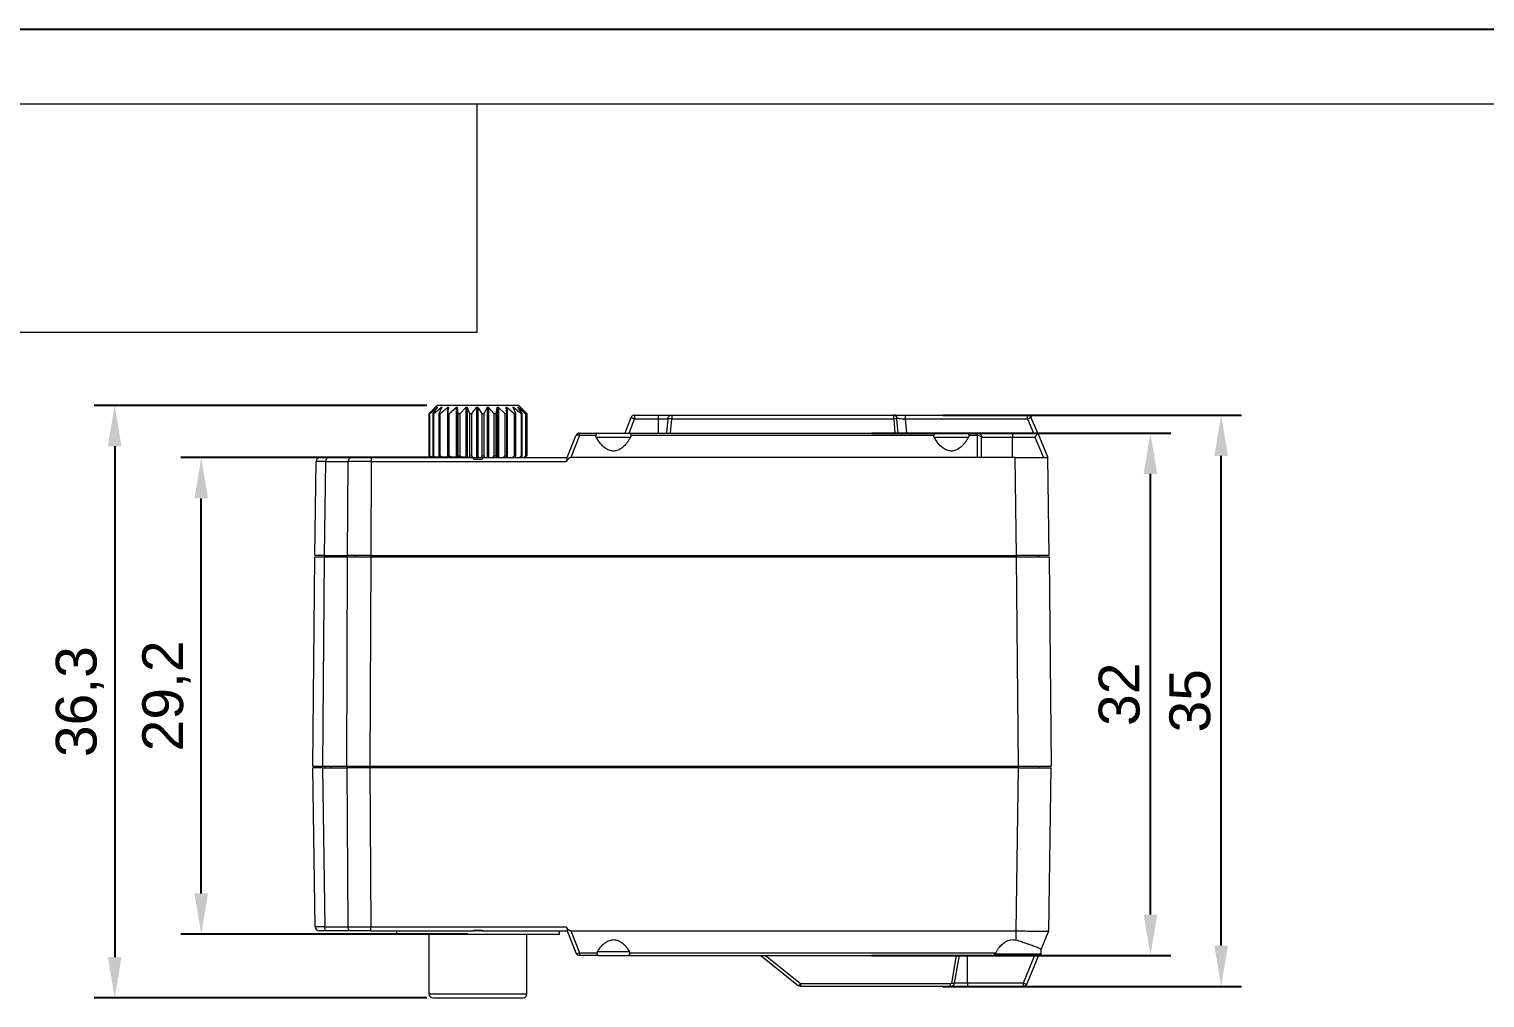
# Model space of a CAD drawing. Header units: millimetres. Extents: x 0 to 297, y 0 to 210.
# Drawn here: x 58.3 to 147.5, y 150.6 to 210 of the extents above; entities that cross this region are included whole.
import ezdxf

# ---------------------------------------------------------------- set-up
doc = ezdxf.new("R2010")
doc.units = ezdxf.units.MM
doc.layers.add('图框', color=7, linetype='Continuous')
doc.layers.add('标注层', color=90, linetype='Continuous')
doc.layers.add('粗实线层', color=7, linetype='Continuous', lineweight=15)
doc.styles.get("Standard").update_dxf_attribs({"font": 'arial.ttf'})
doc.dimstyles.new('ISO-25', dxfattribs={"dimtxt": 2.5, "dimasz": 2.5, "dimexe": 1.25, "dimexo": 0.625, "dimtad": 1, "dimtxsty": 'Standard', "dimcen": 2.5, "dimadec": 0, "dimazin": 0, "dimtfac": 1, "dimtmove": 0, "dimatfit": 3, "dimfxl": 0, "dimarcsym": 0})

# ---------------------------------------------------------------- blocks, each defined once
blk = doc.blocks.new('*D3')
at = {"layer": 'Defpoints', "color": 0, "transparency": 16777216}
for p in [(83.273, 186.948), (63.516, 150.648), (83.273, 150.648)]:
    blk.add_point(p, dxfattribs=at)
at = {"layer": '标注层', "color": 0, "lineweight": -2, "transparency": 16777216}
for p, q in [((82.648, 186.948), (62.266, 186.948)), ((63.516, 184.448), (63.516, 153.148)), ((82.648, 150.648), (62.266, 150.648))]:
    blk.add_line(p, q, dxfattribs=at)
at = {"layer": '标注层', "color": 0, "transparency": 16777216}
for points in [[(63.099, 184.448), (63.933, 184.448), (63.516, 186.948)], [(63.099, 153.148), (63.933, 153.148), (63.516, 150.648)]]:
    blk.add_solid(points, dxfattribs=at)
at = {"layer": '标注层', "color": 0, "transparency": 16777216, "insert": (61.389, 168.798), "char_height": 2.5, "attachment_point": 5, "rotation": 90}
blk.add_mtext('36,3', dxfattribs=at)
blk = doc.blocks.new('*D4')
at = {"layer": 'Defpoints', "color": 0, "transparency": 16777216}
for p in [(113.625, 186.348), (131.306, 186.348), (113.625, 151.348)]:
    blk.add_point(p, dxfattribs=at)
at = {"layer": '标注层', "color": 0, "lineweight": -2, "transparency": 16777216}
for p, q in [((114.25, 186.348), (132.556, 186.348)), ((131.306, 153.848), (131.306, 183.848)), ((114.25, 151.348), (132.556, 151.348))]:
    blk.add_line(p, q, dxfattribs=at)
at = {"layer": '标注层', "color": 0, "transparency": 16777216}
for points in [[(130.889, 183.848), (131.722, 183.848), (131.306, 186.348)], [(130.889, 153.848), (131.722, 153.848), (131.306, 151.348)]]:
    blk.add_solid(points, dxfattribs=at)
at = {"layer": '标注层', "color": 0, "transparency": 16777216, "insert": (129.403, 168.848), "char_height": 2.5, "attachment_point": 5, "rotation": 90}
blk.add_mtext('35', dxfattribs=at)
blk = doc.blocks.new('*D12')
at = {"layer": 'Defpoints', "color": 0, "transparency": 16777216}
for p in [(109.267, 185.248), (126.975, 185.248), (109.267, 153.248)]:
    blk.add_point(p, dxfattribs=at)
at = {"layer": '标注层', "color": 0, "lineweight": -2, "transparency": 16777216}
for p, q in [((109.892, 185.248), (128.225, 185.248)), ((126.975, 155.748), (126.975, 182.748)), ((109.892, 153.248), (128.225, 153.248))]:
    blk.add_line(p, q, dxfattribs=at)
at = {"layer": '标注层', "color": 0, "transparency": 16777216}
for points in [[(126.558, 182.748), (127.391, 182.748), (126.975, 185.248)], [(126.558, 155.748), (127.391, 155.748), (126.975, 153.248)]]:
    blk.add_solid(points, dxfattribs=at)
at = {"layer": '标注层', "color": 0, "transparency": 16777216, "insert": (125.072, 169.248), "char_height": 2.5, "attachment_point": 5, "rotation": 90}
blk.add_mtext('32', dxfattribs=at)
blk = doc.blocks.new('*D18')
at = {"layer": 'Defpoints', "color": 0, "transparency": 16777216}
for p in [(68.818, 183.748), (85.773, 183.748), (85.773, 154.548)]:
    blk.add_point(p, dxfattribs=at)
at = {"layer": '标注层', "color": 0, "lineweight": -2, "transparency": 16777216}
for p, q in [((85.148, 183.748), (67.568, 183.748)), ((68.818, 157.048), (68.818, 181.248)), ((85.148, 154.548), (67.568, 154.548))]:
    blk.add_line(p, q, dxfattribs=at)
at = {"layer": '标注层', "color": 0, "transparency": 16777216}
for points in [[(68.401, 181.248), (69.234, 181.248), (68.818, 183.748)], [(68.401, 157.048), (69.234, 157.048), (68.818, 154.548)]]:
    blk.add_solid(points, dxfattribs=at)
at = {"layer": '标注层', "color": 0, "transparency": 16777216, "insert": (66.69, 169.148), "char_height": 2.5, "attachment_point": 5, "rotation": 90}
blk.add_mtext('29,2', dxfattribs=at)

msp = doc.modelspace()

# ---------------------------------------------------------------- linework, layer by layer
at = {"color": 7, "linetype": 'Continuous', "lineweight": 15}
for p, q in [((82.779, 186.448), (83.049, 186.724)), ((82.779, 183.848), (82.779, 186.448)), ((83.157, 186.827), (82.804, 186.448)), ((82.804, 186.448), (82.828, 186.448)), ((82.804, 186.448), (82.804, 183.848)), ((82.828, 186.448), (83.253, 186.827)), ((82.828, 183.848), (82.828, 186.448)), ((83.276, 186.827), (83.004, 186.448)), ((83.004, 186.448), (83.062, 186.448)), ((83.004, 186.448), (83.004, 183.848)), ((83.273, 186.948), (83.049, 186.724)), ((83.049, 186.724), (83.153, 186.827)), ((83.062, 186.448), (83.511, 186.827)), ((83.062, 183.848), (83.062, 186.448)), ((83.253, 186.827), (83.253, 186.795)), ((88.273, 186.948), (83.273, 186.948)), ((83.553, 186.827), (83.378, 186.448)), ((83.378, 186.448), (83.467, 186.448)), ((83.378, 186.448), (83.378, 183.848)), ((83.467, 186.448), (83.911, 186.827)), ((83.467, 183.848), (83.467, 186.448)), ((83.511, 186.827), (83.511, 186.736)), ((83.969, 186.827), (83.903, 186.448)), ((83.903, 186.448), (84.017, 186.448)), ((83.903, 186.448), (83.903, 183.848)), ((83.911, 186.827), (83.911, 186.494)), ((84.017, 186.448), (84.428, 186.827)), ((84.017, 183.848), (84.017, 186.448)), ((84.428, 186.827), (84.428, 183.748)), ((84.498, 186.827), (84.545, 186.448)), ((84.498, 186.827), (84.498, 183.748)), ((84.545, 186.448), (84.677, 186.448)), ((84.545, 186.448), (84.545, 183.848)), ((84.677, 186.448), (85.029, 186.827)), ((84.677, 183.848), (84.677, 186.448)), ((85.029, 186.827), (85.029, 183.748)), ((85.107, 186.827), (85.264, 186.448)), ((85.107, 186.827), (85.107, 183.748)), ((85.264, 186.448), (85.406, 186.448)), ((85.264, 186.448), (85.264, 183.848)), ((85.406, 186.448), (85.678, 186.827)), ((85.406, 183.848), (85.406, 186.448)), ((85.678, 186.827), (85.678, 183.748)), ((85.759, 186.827), (86.015, 186.448)), ((85.759, 186.827), (85.759, 183.748)), ((86.015, 186.448), (86.015, 183.848)), ((86.015, 186.448), (86.158, 186.448)), ((86.158, 186.448), (86.332, 186.827)), ((86.158, 183.848), (86.158, 186.448)), ((86.332, 186.827), (86.332, 183.748)), ((86.411, 186.827), (86.751, 186.448)), ((86.411, 186.827), (86.411, 183.748)), ((86.751, 186.448), (86.886, 186.448)), ((86.751, 186.448), (86.751, 183.848)), ((86.886, 186.448), (86.951, 186.827)), ((86.886, 183.848), (86.886, 186.448)), ((86.951, 186.827), (86.951, 183.748)), ((87.023, 186.827), (87.426, 186.448)), ((87.023, 186.827), (87.023, 183.748)), ((87.426, 186.448), (87.544, 186.448)), ((87.426, 186.448), (87.426, 183.848)), ((87.544, 186.448), (87.497, 186.827)), ((87.544, 183.848), (87.544, 186.448)), ((87.557, 186.827), (87.997, 186.448)), ((87.557, 186.827), (87.557, 183.748)), ((88.09, 186.448), (87.934, 186.827)), ((87.978, 186.827), (88.428, 186.448)), ((87.978, 186.719), (87.978, 186.827)), ((87.997, 186.448), (88.09, 186.448)), ((87.997, 186.448), (87.997, 183.848)), ((88.09, 183.848), (88.09, 186.448)), ((88.491, 186.448), (88.235, 186.827)), ((88.261, 186.827), (88.692, 186.448)), ((88.261, 186.788), (88.261, 186.827)), ((88.683, 186.538), (88.273, 186.948)), ((88.722, 186.448), (88.381, 186.827)), ((88.388, 186.827), (88.683, 186.538)), ((88.428, 186.448), (88.491, 186.448)), ((88.428, 186.448), (88.428, 183.848)), ((88.491, 183.848), (88.491, 186.448)), ((88.683, 186.538), (88.773, 186.448)), ((88.692, 186.448), (88.722, 186.448)), ((88.692, 186.448), (88.692, 183.848)), ((88.722, 183.848), (88.722, 186.448)), ((88.773, 186.448), (88.773, 183.848)), ((95.139, 186.188), (94.77, 185.248)), ((95.373, 186.348), (95.373, 186.283)), ((95.373, 186.348), (96.823, 186.348)), ((95.373, 186.12), (96.823, 186.12)), ((96.823, 186.348), (96.823, 186.12)), ((96.823, 186.12), (96.823, 185.248)), ((96.823, 186.12), (97.399, 186.12)), ((97.399, 186.12), (97.323, 185.248)), ((97.572, 185.248), (97.648, 186.12)), ((97.648, 186.348), (111.242, 186.348)), ((97.648, 186.12), (111.246, 186.12)), ((111.242, 186.348), (111.278, 186.345)), ((111.246, 186.12), (111.322, 185.248)), ((111.276, 186.347), (111.248, 186.348)), ((111.521, 185.248), (111.445, 186.12)), ((111.943, 186.348), (111.943, 186.12)), ((111.943, 186.348), (119.446, 186.348)), ((111.943, 186.12), (112.019, 185.248)), ((111.943, 186.12), (119.446, 186.12)), ((119.446, 186.12), (119.446, 186.283)), ((119.446, 186.12), (119.807, 185.248)), ((120.068, 185.248), (119.677, 186.194)), ((91.234, 183.748), (91.772, 185.091)), ((92.004, 185.094), (91.465, 183.748)), ((92.004, 185.248), (93.085, 185.248)), ((93.001, 185.094), (92.004, 185.094)), ((93.022, 184.998), (95.125, 184.998)), ((95.062, 185.248), (113.785, 185.248)), ((113.701, 185.094), (95.145, 185.094)), ((113.722, 184.998), (115.825, 184.998)), ((115.762, 185.248), (116.373, 185.248)), ((116.373, 185.094), (115.845, 185.094)), ((116.373, 185.094), (116.373, 185.206)), ((116.375, 183.748), (116.373, 185.094)), ((116.623, 183.748), (116.623, 184.998)), ((116.623, 184.998), (118.523, 184.998)), ((118.523, 185.248), (118.523, 184.998)), ((118.523, 185.248), (120.068, 185.248)), ((118.523, 183.748), (118.523, 184.998)), ((118.523, 184.998), (119.901, 184.998)), ((119.901, 184.998), (120.419, 183.748)), ((120.068, 185.248), (120.689, 183.748)), ((76.616, 183.748), (77.997, 183.748)), ((79.235, 183.748), (79.235, 183.502)), ((79.235, 183.748), (85.523, 183.748)), ((82.877, 183.748), (82.779, 183.848)), ((82.804, 183.848), (82.828, 183.848)), ((82.804, 183.848), (82.896, 183.748)), ((82.939, 183.748), (82.828, 183.848)), ((83.004, 183.848), (83.062, 183.848)), ((83.004, 183.848), (83.075, 183.748)), ((83.18, 183.748), (83.062, 183.848)), ((83.378, 183.848), (83.467, 183.848)), ((83.378, 183.848), (83.424, 183.748)), ((83.584, 183.748), (83.467, 183.848)), ((83.903, 183.848), (84.017, 183.848)), ((83.903, 183.848), (83.92, 183.748)), ((83.911, 183.802), (83.911, 183.748)), ((84.125, 183.748), (84.017, 183.848)), ((84.545, 183.848), (84.533, 183.748)), ((84.545, 183.848), (84.677, 183.848)), ((84.769, 183.748), (84.677, 183.848)), ((85.264, 183.848), (85.223, 183.748)), ((85.264, 183.848), (85.406, 183.848)), ((85.477, 183.748), (85.406, 183.848)), ((85.523, 183.648), (85.523, 183.748)), ((85.523, 183.748), (86.023, 183.748)), ((86.015, 183.848), (85.948, 183.748)), ((86.023, 183.748), (91.235, 183.748)), ((86.023, 183.748), (86.023, 183.648)), ((86.204, 183.748), (86.158, 183.848)), ((86.751, 183.848), (86.662, 183.748)), ((86.751, 183.848), (86.886, 183.848)), ((86.903, 183.748), (86.886, 183.848)), ((87.426, 183.848), (87.32, 183.748)), ((87.426, 183.848), (87.544, 183.848)), ((87.531, 183.748), (87.544, 183.848)), ((87.997, 183.848), (87.881, 183.748)), ((87.997, 183.848), (88.09, 183.848)), ((88.049, 183.748), (88.09, 183.848)), ((88.428, 183.848), (88.31, 183.748)), ((88.424, 183.748), (88.491, 183.848)), ((88.428, 183.848), (88.491, 183.848)), ((88.692, 183.848), (88.579, 183.748)), ((88.632, 183.748), (88.722, 183.848)), ((88.773, 183.848), (88.672, 183.748)), ((88.673, 183.748), (88.684, 183.759)), ((88.692, 183.848), (88.722, 183.848)), ((116.375, 183.748), (91.465, 183.748)), ((118.69, 183.748), (116.375, 183.748)), ((118.773, 177.748), (118.69, 183.748)), ((120.773, 177.748), (120.689, 183.748)), ((75.773, 177.748), (75.854, 183.502)), ((76.439, 183.502), (76.359, 177.748)), ((76.439, 183.502), (77.821, 183.502)), ((77.787, 177.748), (77.821, 183.502)), ((79.235, 183.502), (79.202, 177.748)), ((79.235, 183.502), (91.175, 183.502)), ((85.523, 183.648), (86.023, 183.648)), ((75.661, 164.848), (75.773, 177.648)), ((76.359, 177.748), (75.773, 177.748)), ((76.359, 177.648), (75.773, 177.648)), ((76.359, 177.648), (76.247, 164.848)), ((76.359, 177.748), (77.787, 177.748)), ((77.787, 177.648), (76.359, 177.648)), ((76.439, 177.748), (76.439, 177.648)), ((76.83, 177.648), (76.83, 177.748)), ((77.741, 164.848), (77.787, 177.648)), ((79.202, 177.748), (77.787, 177.748)), ((79.202, 177.648), (77.787, 177.648)), ((78.258, 177.748), (78.258, 177.648)), ((79.202, 177.648), (79.155, 164.848)), ((79.202, 177.748), (118.773, 177.748)), ((79.202, 177.748), (79.202, 177.648)), ((118.773, 177.648), (79.202, 177.648)), ((120.773, 177.748), (118.773, 177.748)), ((118.773, 177.748), (118.773, 177.648)), ((120.773, 177.648), (118.773, 177.648)), ((118.885, 164.848), (118.773, 177.648)), ((120.107, 177.748), (120.107, 177.648)), ((120.137, 177.648), (120.133, 177.748)), ((120.773, 177.648), (120.885, 164.848)), ((75.661, 164.848), (76.247, 164.848)), ((75.799, 154.995), (75.663, 164.748)), ((76.247, 164.848), (77.741, 164.848)), ((76.249, 164.748), (76.385, 154.995)), ((76.249, 164.748), (77.742, 164.748)), ((76.411, 164.748), (76.411, 164.848)), ((76.778, 164.748), (76.778, 164.848)), ((77.741, 164.848), (79.155, 164.848)), ((77.742, 164.748), (77.798, 154.995)), ((78.271, 164.748), (78.271, 164.848)), ((79.155, 164.848), (118.885, 164.848)), ((79.155, 164.748), (79.155, 164.848)), ((79.156, 164.748), (79.212, 154.995)), ((118.883, 164.748), (79.156, 164.748)), ((118.744, 154.748), (118.883, 164.748)), ((118.885, 164.848), (120.885, 164.848)), ((118.885, 164.748), (118.885, 164.848)), ((120.135, 164.748), (120.135, 164.848)), ((120.744, 154.748), (120.883, 164.748)), ((76.385, 154.995), (77.798, 154.995)), ((77.975, 154.748), (76.562, 154.748)), ((79.212, 154.995), (91.175, 154.995)), ((79.212, 154.748), (79.212, 154.995)), ((79.212, 154.748), (85.523, 154.748)), ((80.773, 154.748), (80.773, 154.547)), ((82.773, 154.551), (82.773, 150.898)), ((85.523, 154.795), (86.023, 154.795)), ((86.023, 154.748), (85.523, 154.748)), ((86.023, 154.748), (91.235, 154.748)), ((88.773, 150.898), (88.773, 154.551)), ((90.773, 154.547), (90.773, 154.748)), ((91.234, 154.749), (91.772, 153.405)), ((91.466, 154.748), (118.744, 154.748)), ((91.466, 154.748), (92.004, 153.403)), ((118.744, 154.182), (118.744, 154.748)), ((120.273, 153.612), (120.744, 154.748)), ((93.098, 153.498), (95.049, 153.498)), ((120.273, 153.348), (120.273, 153.613)), ((92.004, 153.403), (93.074, 153.403)), ((93.15, 153.248), (92.004, 153.248)), ((94.996, 153.248), (117.372, 153.248)), ((95.073, 153.403), (117.491, 153.403)), ((103.098, 153.248), (105.418, 151.392)), ((105.543, 151.513), (103.375, 153.248)), ((115.076, 153.248), (114.778, 151.555)), ((114.975, 151.555), (115.273, 153.248)), ((115.773, 151.555), (115.773, 153.248)), ((117.45, 153.348), (120.273, 153.348)), ((119.87, 153.248), (119.169, 151.555)), ((120.123, 153.248), (119.4, 151.503)), ((82.773, 150.898), (88.773, 150.898)), ((114.728, 151.513), (105.543, 151.513)), ((114.728, 151.348), (105.543, 151.348)), ((114.967, 151.55), (114.975, 151.555)), ((115.773, 151.555), (114.975, 151.555)), ((115.773, 151.555), (115.773, 151.348)), ((119.169, 151.555), (115.773, 151.555)), ((119.169, 151.348), (115.773, 151.348)), ((119.169, 151.407), (119.169, 151.348))]:
    msp.add_line(p, q, dxfattribs=at)
at = {"color": 7, "linetype": 'Continuous', "lineweight": 15, "flags": 128}
msp.add_lwpolyline([(86.015, 183.848), (86.033, 183.848), (86.051, 183.848), (86.069, 183.848), (86.087, 183.848), (86.105, 183.848), (86.122, 183.848), (86.14, 183.848), (86.158, 183.848)], dxfattribs=at)
at = {"color": 7, "linetype": 'Continuous', "lineweight": 15}
for centre, radius, start, end in [((111.345, 185.543), 0.585, 80.19741, 99.80259), ((111.242, 186.148), 0.2, 5, 65.88514), ((92.004, 184.998), 0.25, 90, 158.19859), ((91.837, 185.043), 0.0806, 80.38397, 143.7817), ((91.839, 184.642), 0.481, 69.93212, 88.62524), ((76.103, 183.498), 0.25, 90, 179.2), ((76.659, 183.53), 0.222, 101.26533, 187.45046), ((78.041, 183.53), 0.222, 101.26533, 187.45046), ((76.049, 154.998), 0.25, 180.8, 270), ((78.018, 154.966), 0.222, 172.5501, 258.73515), ((92.004, 153.498), 0.25, 235.9007, 270), ((120.173, 153.348), 0.1, 270, 0), ((83.023, 150.898), 0.25, 180, 270), ((88.523, 150.898), 0.25, 270, 0), ((105.399, 151.464), 0.075, 285.04868, 325.07352)]:
    msp.add_arc(centre, radius, start, end, dxfattribs=at)
msp.add_ellipse((91.233, 183.072), major_axis=(0.267, 0.67), ratio=0.346686, start_param=0.14082, end_param=1.019405, dxfattribs=at)
for points, knots in [([(83.153, 186.827), (83.157, 186.832), (83.165, 186.839), (83.172, 186.846), (83.176, 186.849), (83.176, 186.848), (83.172, 186.844), (83.166, 186.837), (83.16, 186.831), (83.157, 186.827)], [0, 0, 0, 0, 0.197268, 0.339199, 0.458476, 0.578085, 0.691202, 0.848057, 1, 1, 1, 1]), ([(83.253, 186.827), (83.258, 186.832), (83.266, 186.839), (83.277, 186.846), (83.283, 186.849), (83.286, 186.848), (83.286, 186.844), (83.283, 186.837), (83.278, 186.831), (83.276, 186.827)], [0, 0, 0, 0, 0.197273, 0.3392, 0.458472, 0.57808, 0.691198, 0.848047, 1, 1, 1, 1]), ([(83.511, 186.827), (83.516, 186.832), (83.525, 186.839), (83.538, 186.846), (83.547, 186.849), (83.553, 186.848), (83.557, 186.844), (83.557, 186.837), (83.554, 186.831), (83.553, 186.827)], [0, 0, 0, 0, 0.1972823, 0.3392111, 0.4584823, 0.5780818, 0.691203, 0.8480525, 1, 1, 1, 1]), ([(83.911, 186.827), (83.916, 186.832), (83.926, 186.839), (83.94, 186.846), (83.951, 186.849), (83.96, 186.848), (83.966, 186.844), (83.97, 186.837), (83.969, 186.831), (83.969, 186.827)], [0, 0, 0, 0, 0.197271, 0.339201, 0.458466, 0.578077, 0.691196, 0.84805, 1, 1, 1, 1]), ([(84.428, 186.827), (84.433, 186.832), (84.442, 186.839), (84.457, 186.846), (84.469, 186.849), (84.48, 186.848), (84.489, 186.844), (84.496, 186.837), (84.497, 186.831), (84.498, 186.827)], [0, 0, 0, 0, 0.197272, 0.339196, 0.458471, 0.578081, 0.691199, 0.848051, 1, 1, 1, 1]), ([(85.029, 186.827), (85.034, 186.832), (85.042, 186.839), (85.057, 186.846), (85.07, 186.849), (85.082, 186.848), (85.093, 186.844), (85.102, 186.837), (85.106, 186.831), (85.107, 186.827)], [0, 0, 0, 0, 0.197268, 0.33919, 0.45848, 0.578083, 0.691205, 0.848055, 1, 1, 1, 1]), ([(85.678, 186.827), (85.682, 186.832), (85.688, 186.839), (85.701, 186.846), (85.714, 186.849), (85.727, 186.848), (85.739, 186.844), (85.751, 186.837), (85.756, 186.831), (85.759, 186.827)], [0, 0, 0, 0, 0.1972685, 0.3392106, 0.4584755, 0.5780912, 0.691205, 0.8480575, 1, 1, 1, 1]), ([(86.332, 186.827), (86.335, 186.832), (86.339, 186.839), (86.351, 186.846), (86.362, 186.849), (86.375, 186.848), (86.388, 186.844), (86.401, 186.837), (86.408, 186.831), (86.411, 186.827)], [0, 0, 0, 0, 0.197278, 0.3392, 0.458477, 0.578083, 0.691204, 0.848053, 1, 1, 1, 1]), ([(86.951, 186.827), (86.953, 186.832), (86.955, 186.839), (86.964, 186.846), (86.974, 186.849), (86.985, 186.848), (86.998, 186.844), (87.011, 186.837), (87.019, 186.831), (87.023, 186.827)], [0, 0, 0, 0, 0.197276, 0.339208, 0.458484, 0.578078, 0.691199, 0.848049, 1, 1, 1, 1]), ([(87.497, 186.827), (87.497, 186.832), (87.496, 186.839), (87.502, 186.846), (87.509, 186.849), (87.519, 186.848), (87.531, 186.844), (87.544, 186.837), (87.553, 186.831), (87.557, 186.827)], [0, 0, 0, 0, 0.197274, 0.339201, 0.458471, 0.578078, 0.691201, 0.848061, 1, 1, 1, 1]), ([(87.934, 186.827), (87.932, 186.832), (87.93, 186.839), (87.931, 186.846), (87.936, 186.849), (87.943, 186.848), (87.954, 186.844), (87.966, 186.837), (87.974, 186.831), (87.978, 186.827)], [0, 0, 0, 0, 0.197272, 0.339202, 0.458474, 0.578086, 0.691209, 0.848057, 1, 1, 1, 1]), ([(88.235, 186.827), (88.232, 186.832), (88.227, 186.839), (88.225, 186.846), (88.227, 186.849), (88.231, 186.848), (88.239, 186.844), (88.249, 186.837), (88.257, 186.831), (88.261, 186.827)], [0, 0, 0, 0, 0.197274, 0.339202, 0.458476, 0.578083, 0.691196, 0.848051, 1, 1, 1, 1]), ([(88.381, 186.827), (88.377, 186.832), (88.371, 186.839), (88.365, 186.846), (88.363, 186.849), (88.365, 186.848), (88.37, 186.844), (88.378, 186.837), (88.385, 186.831), (88.388, 186.827)], [0, 0, 0, 0, 0.197277, 0.339207, 0.458479, 0.578087, 0.691206, 0.84805, 1, 1, 1, 1]), ([(95.373, 186.348), (95.34, 186.345), (95.294, 186.34), (95.23, 186.307), (95.182, 186.264), (95.148, 186.22), (95.141, 186.191), (95.141, 186.188)], [0, 0, 0, 0, 0.322298, 0.4655, 0.705506, 0.970742, 1, 1, 1, 1]), ([(95.373, 186.12), (95.352, 186.128), (95.311, 186.144), (95.254, 186.163), (95.206, 186.178), (95.168, 186.188), (95.144, 186.192), (95.142, 186.189), (95.141, 186.188)], [0, 0, 0, 0, 0.173536, 0.341696, 0.502391, 0.673885, 0.853341, 1, 1, 1, 1]), ([(96.823, 186.348), (96.849, 186.348), (96.901, 186.348), (96.978, 186.348), (97.054, 186.348), (97.156, 186.348), (97.28, 186.348), (97.411, 186.348), (97.518, 186.348), (97.593, 186.348), (97.64, 186.348), (97.646, 186.348), (97.648, 186.348)], [0, 0, 0, 0, 0.060245, 0.120003, 0.179811, 0.240207, 0.369961, 0.50013, 0.629884, 0.760052, 0.879925, 1, 1, 1, 1]), ([(97.399, 186.12), (97.405, 186.182), (97.434, 186.241), (97.525, 186.324), (97.587, 186.348), (97.648, 186.348)], [0, 0, 0, 0, 0.5, 0.5, 1, 1, 1, 1]), ([(97.648, 186.12), (97.584, 186.126), (97.519, 186.129), (97.427, 186.129), (97.4, 186.126), (97.399, 186.12)], [0, 0, 0, 0, 0.5, 0.5, 1, 1, 1, 1]), ([(97.648, 186.348), (97.648, 186.348), (97.648, 186.324), (97.648, 186.241), (97.648, 186.182), (97.648, 186.12)], [0, 0, 0, 0, 0.5, 0.5, 1, 1, 1, 1]), ([(111.36, 186.309), (111.35, 186.316), (111.329, 186.33), (111.283, 186.346), (111.248, 186.344), (111.224, 186.343)], [0, 0, 0, 0, 0.25485, 0.509579, 1, 1, 1, 1]), ([(111.246, 186.12), (111.245, 186.137), (111.245, 186.169), (111.244, 186.214), (111.244, 186.252), (111.243, 186.284), (111.243, 186.309), (111.242, 186.328), (111.242, 186.34), (111.242, 186.347), (111.242, 186.348), (111.242, 186.348)], [0, 0, 0, 0, 0.135569, 0.265029, 0.388378, 0.505611, 0.616729, 0.721728, 0.820607, 0.913365, 1, 1, 1, 1]), ([(111.404, 186.337), (111.372, 186.341), (111.32, 186.347), (111.288, 186.347), (111.276, 186.347)], [0, 0, 0, 0, 0.622004, 1, 1, 1, 1]), ([(111.276, 186.345), (111.288, 186.343), (111.312, 186.339), (111.361, 186.327), (111.385, 186.321)], [0, 0, 0, 0, 0.511231, 1, 1, 1, 1]), ([(111.32, 186.337), (111.338, 186.329), (111.373, 186.312), (111.414, 186.27), (111.442, 186.22), (111.448, 186.183), (111.451, 186.165)], [0, 0, 0, 0, 0.2550012, 0.513601, 0.7649843, 1, 1, 1, 1]), ([(111.328, 186.348), (111.364, 186.348), (111.445, 186.348), (111.634, 186.348), (111.808, 186.348), (111.898, 186.348), (111.943, 186.348)], [0, 0, 0, 0, 0.289554, 0.652052, 0.827416, 1, 1, 1, 1]), ([(111.451, 186.167), (111.459, 186.166), (111.475, 186.164), (111.526, 186.158), (111.617, 186.148), (111.758, 186.132), (111.883, 186.124), (111.943, 186.12)], [0, 0, 0, 0, 0.136754, 0.291159, 0.455149, 0.735794, 1, 1, 1, 1]), ([(119.446, 186.348), (119.495, 186.348), (119.544, 186.333), (119.626, 186.279), (119.658, 186.239), (119.677, 186.194)], [0, 0, 0, 0, 0.5, 0.5, 1, 1, 1, 1]), ([(119.677, 186.194), (119.675, 186.199), (119.649, 186.193), (119.564, 186.166), (119.505, 186.144), (119.446, 186.12)], [0, 0, 0, 0, 0.5, 0.5, 1, 1, 1, 1]), ([(92.004, 185.094), (92.004, 185.109), (92.003, 185.138), (92.003, 185.176), (92.004, 185.211), (92.004, 185.241), (92.004, 185.246), (92.004, 185.248)], [0, 0, 0, 0, 0.170168, 0.330164, 0.500527, 0.730402, 1, 1, 1, 1]), ([(93.022, 184.998), (93.014, 185.014), (92.999, 185.045), (93.001, 185.078), (93.001, 185.094)], [0, 0, 0, 0, 0.520553, 1, 1, 1, 1]), ([(93.085, 185.248), (93.079, 185.247), (93.067, 185.246), (93.051, 185.233), (93.037, 185.213), (93.024, 185.189), (93.015, 185.16), (93.007, 185.128), (93.003, 185.105), (93.001, 185.094)], [0, 0, 0, 0, 0.163297, 0.319838, 0.469528, 0.612324, 0.748249, 0.87741, 1, 1, 1, 1]), ([(95.125, 184.998), (95.093, 184.942), (95.031, 184.835), (94.929, 184.686), (94.824, 184.555), (94.716, 184.441), (94.564, 184.311), (94.356, 184.188), (94.073, 184.132), (93.79, 184.188), (93.513, 184.353), (93.243, 184.628), (93.1, 184.867), (93.022, 184.998)], [0, 0, 0, 0, 0.070061, 0.135068, 0.195339, 0.251272, 0.303364, 0.407613, 0.500219, 0.592619, 0.697082, 0.834267, 1, 1, 1, 1]), ([(93.085, 185.248), (93.111, 185.248), (93.165, 185.248), (93.25, 185.248), (93.339, 185.248), (93.432, 185.248), (93.581, 185.248), (93.794, 185.248), (94.073, 185.248), (94.352, 185.248), (94.588, 185.248), (94.777, 185.248), (94.927, 185.248), (95.017, 185.248), (95.062, 185.248)], [0, 0, 0, 0, 0.048558, 0.096783, 0.14491, 0.193176, 0.241815, 0.370804, 0.500041, 0.62903, 0.758267, 0.838972, 0.919183, 1, 1, 1, 1]), ([(95.062, 185.248), (95.067, 185.247), (95.077, 185.246), (95.091, 185.236), (95.103, 185.222), (95.118, 185.198), (95.133, 185.158), (95.141, 185.115), (95.145, 185.094)], [0, 0, 0, 0, 0.152562, 0.2895386, 0.4109534, 0.516845, 0.7679459, 1, 1, 1, 1]), ([(95.145, 185.094), (95.146, 185.083), (95.147, 185.062), (95.14, 185.029), (95.13, 185.009), (95.125, 184.998)], [0, 0, 0, 0, 0.31757, 0.646296, 1, 1, 1, 1]), ([(113.722, 184.998), (113.714, 185.014), (113.699, 185.045), (113.701, 185.078), (113.701, 185.094)], [0, 0, 0, 0, 0.520553, 1, 1, 1, 1]), ([(113.785, 185.248), (113.779, 185.247), (113.767, 185.246), (113.751, 185.233), (113.737, 185.213), (113.724, 185.189), (113.715, 185.16), (113.707, 185.128), (113.703, 185.105), (113.701, 185.094)], [0, 0, 0, 0, 0.163297, 0.319838, 0.469528, 0.612324, 0.748249, 0.87741, 1, 1, 1, 1]), ([(115.825, 184.998), (115.793, 184.942), (115.731, 184.835), (115.629, 184.686), (115.524, 184.555), (115.416, 184.441), (115.264, 184.311), (115.056, 184.188), (114.773, 184.132), (114.49, 184.188), (114.213, 184.353), (113.943, 184.628), (113.8, 184.867), (113.722, 184.998)], [0, 0, 0, 0, 0.0700607, 0.1350678, 0.1953386, 0.2512715, 0.3033642, 0.4076129, 0.5002194, 0.5926186, 0.6970821, 0.8342666, 1, 1, 1, 1]), ([(113.785, 185.248), (113.811, 185.248), (113.865, 185.248), (113.95, 185.248), (114.039, 185.248), (114.132, 185.248), (114.281, 185.248), (114.494, 185.248), (114.773, 185.248), (115.052, 185.248), (115.288, 185.248), (115.477, 185.248), (115.627, 185.248), (115.717, 185.248), (115.762, 185.248)], [0, 0, 0, 0, 0.048558, 0.096783, 0.14491, 0.193176, 0.241815, 0.370804, 0.500041, 0.62903, 0.758267, 0.838972, 0.919183, 1, 1, 1, 1]), ([(115.762, 185.248), (115.767, 185.247), (115.777, 185.246), (115.791, 185.236), (115.803, 185.222), (115.818, 185.198), (115.833, 185.158), (115.841, 185.115), (115.845, 185.094)], [0, 0, 0, 0, 0.1527, 0.2897735, 0.4112439, 0.5171501, 0.7680296, 1, 1, 1, 1]), ([(115.845, 185.094), (115.846, 185.083), (115.847, 185.062), (115.84, 185.029), (115.83, 185.009), (115.825, 184.998)], [0, 0, 0, 0, 0.31757, 0.646296, 1, 1, 1, 1]), ([(116.373, 185.248), (116.439, 185.248), (116.504, 185.221), (116.596, 185.129), (116.623, 185.064), (116.623, 184.998)], [0, 0, 0, 0, 0.5, 0.5, 1, 1, 1, 1]), ([(116.373, 185.248), (116.374, 185.248), (116.376, 185.248), (116.389, 185.248), (116.409, 185.248), (116.439, 185.248), (116.477, 185.248), (116.557, 185.248), (116.713, 185.248), (116.992, 185.248), (117.334, 185.248), (117.676, 185.248), (117.987, 185.248), (118.253, 185.248), (118.433, 185.248), (118.523, 185.248)], [0, 0, 0, 0, 0.040278, 0.080245, 0.120061, 0.159886, 0.199879, 0.2402, 0.370049, 0.500058, 0.629907, 0.759916, 0.840123, 0.919724, 1, 1, 1, 1]), ([(116.623, 184.998), (116.623, 185.023), (116.596, 185.048), (116.504, 185.084), (116.439, 185.094), (116.373, 185.094)], [0, 0, 0, 0, 0.5, 0.5, 1, 1, 1, 1]), ([(120.068, 185.248), (120.068, 185.247), (120.067, 185.246), (120.058, 185.233), (120.044, 185.211), (120.019, 185.174), (119.973, 185.103), (119.928, 185.037), (119.901, 184.998)], [0, 0, 0, 0, 0.1042307, 0.2126636, 0.3266705, 0.4474335, 0.6743952, 1, 1, 1, 1]), ([(76.103, 183.748), (76.104, 183.748), (76.106, 183.748), (76.12, 183.748), (76.143, 183.748), (76.175, 183.748), (76.229, 183.748), (76.316, 183.748), (76.448, 183.748), (76.56, 183.748), (76.616, 183.748)], [0, 0, 0, 0, 0.092882, 0.18504, 0.276965, 0.369151, 0.462087, 0.641959, 0.820055, 1, 1, 1, 1]), ([(77.997, 183.748), (78.028, 183.748), (78.089, 183.748), (78.189, 183.748), (78.293, 183.748), (78.402, 183.748), (78.552, 183.748), (78.747, 183.748), (78.988, 183.748), (79.152, 183.748), (79.235, 183.748)], [0, 0, 0, 0, 0.092925, 0.185127, 0.277094, 0.369323, 0.462302, 0.6421, 0.820126, 1, 1, 1, 1]), ([(91.175, 183.502), (91.193, 183.529), (91.21, 183.557), (91.235, 183.613), (91.242, 183.641), (91.246, 183.714), (91.233, 183.744), (91.234, 183.748)], [0, 0, 0, 0, 0.25, 0.25, 0.5, 0.5, 1, 1, 1, 1]), ([(118.69, 183.748), (118.741, 183.748), (118.843, 183.748), (118.994, 183.748), (119.156, 183.748), (119.33, 183.748), (119.564, 183.748), (119.833, 183.748), (120.111, 183.748), (120.343, 183.748), (120.495, 183.748), (120.589, 183.748), (120.646, 183.748), (120.683, 183.748), (120.687, 183.748), (120.689, 183.748)], [0, 0, 0, 0, 0.049444, 0.09758, 0.144682, 0.206455, 0.270169, 0.385967, 0.500021, 0.61391, 0.729873, 0.793429, 0.85536, 0.926277, 1, 1, 1, 1]), ([(76.439, 183.502), (76.406, 183.502), (76.34, 183.502), (76.251, 183.502), (76.17, 183.502), (76.097, 183.502), (76.033, 183.502), (75.978, 183.502), (75.933, 183.502), (75.898, 183.502), (75.872, 183.502), (75.856, 183.502), (75.854, 183.502), (75.854, 183.502)], [0, 0, 0, 0, 0.0909128, 0.1818246, 0.2727355, 0.3636456, 0.4545549, 0.5454637, 0.6363718, 0.7272794, 0.8181866, 0.9090934, 1, 1, 1, 1]), ([(79.235, 183.502), (79.187, 183.502), (79.092, 183.502), (78.95, 183.502), (78.809, 183.502), (78.671, 183.502), (78.535, 183.502), (78.403, 183.502), (78.276, 183.502), (78.153, 183.502), (78.035, 183.502), (77.924, 183.502), (77.855, 183.502), (77.821, 183.502)], [0, 0, 0, 0, 0.0909127, 0.1818245, 0.2727354, 0.3636455, 0.4545549, 0.5454636, 0.6363717, 0.7272794, 0.8181866, 0.9090934, 1, 1, 1, 1]), ([(76.249, 164.748), (76.216, 164.748), (76.15, 164.748), (76.061, 164.748), (75.979, 164.748), (75.906, 164.748), (75.842, 164.748), (75.788, 164.748), (75.743, 164.748), (75.707, 164.748), (75.682, 164.748), (75.666, 164.748), (75.664, 164.748), (75.663, 164.748)], [0, 0, 0, 0, 0.09091, 0.181819, 0.272728, 0.363637, 0.454546, 0.545454, 0.636363, 0.727272, 0.818181, 0.90909, 1, 1, 1, 1]), ([(79.156, 164.748), (79.108, 164.748), (79.013, 164.748), (78.871, 164.748), (78.73, 164.748), (78.592, 164.748), (78.456, 164.748), (78.324, 164.748), (78.197, 164.748), (78.074, 164.748), (77.957, 164.748), (77.845, 164.748), (77.776, 164.748), (77.742, 164.748)], [0, 0, 0, 0, 0.09091, 0.181819, 0.272728, 0.363637, 0.454546, 0.545454, 0.636363, 0.727272, 0.818181, 0.90909, 1, 1, 1, 1]), ([(118.883, 164.748), (118.935, 164.748), (119.037, 164.748), (119.188, 164.748), (119.35, 164.748), (119.524, 164.748), (119.758, 164.748), (120.027, 164.748), (120.305, 164.748), (120.537, 164.748), (120.688, 164.748), (120.783, 164.748), (120.84, 164.748), (120.876, 164.748), (120.881, 164.748), (120.883, 164.748)], [0, 0, 0, 0, 0.049444, 0.09758, 0.144682, 0.206455, 0.270169, 0.385967, 0.500021, 0.61391, 0.729873, 0.793429, 0.85536, 0.926277, 1, 1, 1, 1]), ([(76.385, 154.995), (76.2, 154.995), (76.052, 154.995), (75.851, 154.995), (75.799, 154.995), (75.799, 154.995)], [0, 0, 0, 0, 0.5, 0.5, 1, 1, 1, 1]), ([(76.562, 154.748), (76.532, 154.748), (76.474, 154.748), (76.394, 154.748), (76.322, 154.748), (76.258, 154.748), (76.184, 154.748), (76.113, 154.748), (76.059, 154.748), (76.053, 154.748), (76.049, 154.748)], [0, 0, 0, 0, 0.092935, 0.185145, 0.277121, 0.369358, 0.462347, 0.64213, 0.820141, 1, 1, 1, 1]), ([(76.562, 154.748), (76.52, 154.748), (76.472, 154.772), (76.403, 154.868), (76.386, 154.936), (76.385, 154.995)], [0, 0, 0, 0, 0.5, 0.5, 1, 1, 1, 1]), ([(77.798, 154.995), (77.833, 154.995), (77.901, 154.995), (78.013, 154.995), (78.13, 154.994), (78.253, 154.994), (78.381, 154.994), (78.513, 154.994), (78.648, 154.994), (78.787, 154.994), (78.928, 154.995), (79.07, 154.995), (79.165, 154.995), (79.212, 154.995)], [0, 0, 0, 0, 0.090913, 0.181825, 0.272735, 0.363646, 0.454555, 0.545464, 0.636372, 0.727279, 0.818187, 0.909093, 1, 1, 1, 1]), ([(79.212, 154.748), (79.17, 154.748), (79.085, 154.748), (78.959, 154.748), (78.834, 154.748), (78.711, 154.748), (78.553, 154.748), (78.365, 154.748), (78.156, 154.748), (78.036, 154.748), (77.975, 154.748)], [0, 0, 0, 0, 0.092891, 0.185058, 0.276992, 0.369187, 0.462132, 0.641989, 0.82007, 1, 1, 1, 1]), ([(80.773, 154.548), (80.773, 154.548), (80.903, 154.548), (81.404, 154.548), (81.775, 154.548), (82.7, 154.548), (83.255, 154.548), (84.464, 154.548), (85.119, 154.548), (86.428, 154.548), (87.082, 154.548), (88.291, 154.548), (88.846, 154.548), (89.771, 154.548), (90.142, 154.548), (90.643, 154.548), (90.773, 154.548), (90.773, 154.548)], [0, 0, 0, 0, 0.125, 0.125, 0.25, 0.25, 0.375, 0.375, 0.5, 0.5, 0.625, 0.625, 0.75, 0.75, 0.875, 0.875, 1, 1, 1, 1]), ([(91.466, 154.748), (91.454, 154.749), (91.43, 154.75), (91.396, 154.763), (91.361, 154.784), (91.324, 154.816), (91.277, 154.862), (91.225, 154.923), (91.192, 154.971), (91.175, 154.995)], [0, 0, 0, 0, 0.088195, 0.179554, 0.277317, 0.392991, 0.557249, 0.776162, 1, 1, 1, 1]), ([(91.175, 154.995), (91.185, 154.98), (91.203, 154.952), (91.219, 154.92), (91.228, 154.898), (91.233, 154.884), (91.24, 154.858), (91.246, 154.813), (91.24, 154.776), (91.235, 154.754), (91.235, 154.75), (91.234, 154.749)], [0, 0, 0, 0, 0.134717, 0.255492, 0.288986, 0.322582, 0.38909, 0.515518, 0.759584, 0.878669, 1, 1, 1, 1]), ([(118.744, 154.748), (118.789, 154.748), (118.919, 154.747), (119.111, 154.746), (119.321, 154.746), (119.574, 154.745), (119.867, 154.745), (120.137, 154.744), (120.335, 154.745), (120.48, 154.745), (120.597, 154.745), (120.68, 154.746), (120.734, 154.747), (120.74, 154.748), (120.744, 154.748)], [0, 0, 0, 0, 0.042938, 0.124961, 0.184087, 0.24994, 0.38056, 0.499752, 0.583125, 0.666499, 0.749873, 0.833247, 0.916623, 1, 1, 1, 1]), ([(93.098, 153.498), (93.089, 153.482), (93.073, 153.452), (93.073, 153.418), (93.074, 153.403)], [0, 0, 0, 0, 0.5273851, 1, 1, 1, 1]), ([(93.098, 153.498), (93.128, 153.545), (93.186, 153.636), (93.281, 153.761), (93.378, 153.872), (93.479, 153.968), (93.62, 154.078), (93.813, 154.184), (94.073, 154.231), (94.333, 154.184), (94.589, 154.044), (94.839, 153.812), (94.975, 153.609), (95.049, 153.498)], [0, 0, 0, 0, 0.068009, 0.131427, 0.190562, 0.24579, 0.297577, 0.404084, 0.500209, 0.596144, 0.702843, 0.838513, 1, 1, 1, 1]), ([(95.073, 153.403), (95.073, 153.413), (95.074, 153.434), (95.066, 153.467), (95.054, 153.488), (95.049, 153.498)], [0, 0, 0, 0, 0.3109052, 0.6408635, 1, 1, 1, 1]), ([(117.491, 153.403), (117.521, 153.453), (117.578, 153.551), (117.672, 153.686), (117.769, 153.807), (117.869, 153.913), (117.972, 154.004), (118.094, 154.091), (118.238, 154.166), (118.407, 154.214), (118.579, 154.222), (118.688, 154.196), (118.744, 154.182)], [0, 0, 0, 0, 0.113172, 0.218813, 0.317368, 0.409385, 0.495539, 0.576651, 0.690528, 0.795139, 0.896196, 1, 1, 1, 1]), ([(120.271, 153.613), (120.268, 153.618), (120.262, 153.628), (120.198, 153.662), (120.107, 153.704), (120, 153.748), (119.873, 153.798), (119.726, 153.853), (119.56, 153.913), (119.348, 153.987), (119.075, 154.077), (118.86, 154.145), (118.744, 154.182)], [0, 0, 0, 0, 0.0994453, 0.2174317, 0.3003347, 0.3866915, 0.4765808, 0.5549256, 0.6413644, 0.7359175, 0.8572429, 1, 1, 1, 1]), ([(91.772, 153.405), (91.78, 153.386), (91.808, 153.374), (91.892, 153.373), (91.948, 153.384), (92.004, 153.403)], [0, 0, 0, 0, 0.5, 0.5, 1, 1, 1, 1]), ([(92.004, 153.403), (92.004, 153.357), (92.004, 153.318), (92.004, 153.263), (92.004, 153.248), (92.004, 153.248)], [0, 0, 0, 0, 0.5, 0.5, 1, 1, 1, 1]), ([(93.15, 153.248), (93.144, 153.249), (93.133, 153.251), (93.118, 153.266), (93.105, 153.286), (93.095, 153.312), (93.086, 153.341), (93.079, 153.371), (93.075, 153.392), (93.074, 153.403)], [0, 0, 0, 0, 0.174962, 0.33907, 0.492396, 0.635026, 0.76707, 0.888668, 1, 1, 1, 1]), ([(93.15, 153.248), (93.414, 153.248), (93.739, 153.248), (94.408, 153.248), (94.733, 153.248), (94.996, 153.248)], [0, 0, 0, 0, 0.5, 0.5, 1, 1, 1, 1]), ([(95.073, 153.403), (95.07, 153.388), (95.065, 153.358), (95.054, 153.316), (95.038, 153.28), (95.019, 153.254), (95.004, 153.25), (94.996, 153.248)], [0, 0, 0, 0, 0.158782, 0.337814, 0.537513, 0.758172, 1, 1, 1, 1]), ([(117.372, 153.248), (117.374, 153.249), (117.378, 153.251), (117.386, 153.262), (117.397, 153.28), (117.416, 153.309), (117.439, 153.336), (117.45, 153.348)], [0, 0, 0, 0, 0.190296, 0.356994, 0.500575, 0.759675, 1, 1, 1, 1]), ([(117.372, 153.248), (117.515, 153.248), (117.808, 153.248), (118.371, 153.248), (118.943, 153.248), (119.458, 153.248), (119.864, 153.248), (120.131, 153.248), (120.151, 153.248), (120.161, 153.248)], [0, 0, 0, 0, 0.140949, 0.290472, 0.439995, 0.580944, 0.721893, 0.871416, 1, 1, 1, 1]), ([(117.491, 153.403), (117.485, 153.393), (117.473, 153.373), (117.458, 153.357), (117.45, 153.348)], [0, 0, 0, 0, 0.482129, 1, 1, 1, 1]), ([(105.543, 151.513), (105.543, 151.468), (105.543, 151.425), (105.543, 151.365), (105.543, 151.348), (105.543, 151.348)], [0, 0, 0, 0, 0.5, 0.5, 1, 1, 1, 1]), ([(114.728, 151.349), (114.757, 151.352), (114.814, 151.358), (114.889, 151.403), (114.947, 151.468), (114.963, 151.522), (114.971, 151.549)], [0, 0, 0, 0, 0.251031, 0.501621, 0.751226, 1, 1, 1, 1]), ([(114.728, 151.348), (114.728, 151.348), (114.728, 151.365), (114.728, 151.425), (114.728, 151.468), (114.728, 151.513)], [0, 0, 0, 0, 0.5, 0.5, 1, 1, 1, 1]), ([(115.773, 151.348), (115.74, 151.348), (115.675, 151.348), (115.577, 151.348), (115.481, 151.348), (115.352, 151.348), (115.195, 151.348), (115.03, 151.348), (114.893, 151.348), (114.798, 151.348), (114.739, 151.348), (114.732, 151.348), (114.728, 151.348)], [0, 0, 0, 0, 0.060262, 0.120024, 0.179827, 0.240208, 0.370006, 0.50013, 0.629928, 0.760053, 0.879947, 1, 1, 1, 1]), ([(114.778, 151.555), (114.803, 151.551), (114.854, 151.543), (114.917, 151.54), (114.958, 151.542), (114.965, 151.548), (114.967, 151.55)], [0, 0, 0, 0, 0.282189, 0.5643772, 0.8465648, 1, 1, 1, 1]), ([(119.169, 151.555), (119.227, 151.531), (119.285, 151.513), (119.369, 151.493), (119.396, 151.493), (119.4, 151.503)], [0, 0, 0, 0, 0.5, 0.5, 1, 1, 1, 1]), ([(119.4, 151.503), (119.381, 151.457), (119.349, 151.418), (119.267, 151.363), (119.218, 151.348), (119.169, 151.348)], [0, 0, 0, 0, 0.5, 0.5, 1, 1, 1, 1]), ([(83.045, 150.648), (83.132, 150.648), (83.479, 150.648), (84.554, 150.648), (85.24, 150.648), (86.634, 150.648), (87.289, 150.648), (88.249, 150.648), (88.519, 150.648), (88.523, 150.648)], [0, 0, 0, 0, 0.25, 0.25, 0.5, 0.5, 0.75, 0.75, 1, 1, 1, 1])]:
    msp.add_open_spline(points, degree=3, knots=knots, dxfattribs=at)
for points in [[(95.031, 185.248), (95.146, 185.538), (95.26, 185.829), (95.373, 186.12)], [(95.373, 186.283), (95.373, 186.241), (95.373, 186.182), (95.373, 186.12)], [(111.445, 186.12), (111.443, 186.145), (111.441, 186.166), (111.441, 186.166)], [(119.446, 186.283), (119.446, 186.324), (119.446, 186.348), (119.446, 186.348)], [(116.373, 185.206), (116.373, 185.233), (116.373, 185.248), (116.373, 185.248)], [(85.523, 154.748), (85.523, 154.748), (85.523, 154.765), (85.523, 154.795)], [(86.023, 154.795), (86.023, 154.765), (86.023, 154.748), (86.023, 154.748)], [(91.772, 153.405), (91.79, 153.359), (91.822, 153.319), (91.864, 153.291)], [(105.543, 151.348), (105.498, 151.348), (105.454, 151.364), (105.418, 151.392)], [(105.46, 151.422), (105.483, 151.444), (105.513, 151.477), (105.543, 151.513)], [(114.778, 151.555), (114.774, 151.532), (114.752, 151.513), (114.728, 151.513)], [(119.169, 151.555), (119.169, 151.497), (119.169, 151.444), (119.169, 151.407)]]:
    msp.add_open_spline(points, degree=3, dxfattribs=at)
at = {"layer": '图框'}
msp.add_line((0, 210), (297, 210), dxfattribs=at)
at = {"layer": '图框', "linetype": 'Continuous', "lineweight": 15}
msp.add_line((25.733, 205.431), (292.733, 205.431), dxfattribs=at)
at = {"layer": '粗实线层'}
for p, q in [((85.733, 191.431), (85.733, 205.431)), ((25.733, 191.431), (85.733, 191.431))]:
    msp.add_line(p, q, dxfattribs=at)

# ---------------------------------------------------------------- dimensions: what is measured, and where the dimension line sits
at = {"layer": '标注层'}
for base, p1, p2, picture, middle in [((63.516, 150.648), (83.273, 186.948), (83.273, 150.648), '*D3', (61.389, 168.798)), ((131.306, 186.348), (113.625, 151.348), (113.625, 186.348), '*D4', (129.403, 168.848)), ((126.975, 185.248), (109.267, 153.248), (109.267, 185.248), '*D12', (125.072, 169.248)), ((68.818, 183.748), (85.773, 154.548), (85.773, 183.748), '*D18', (66.69, 169.148))]:
    dim = msp.add_linear_dim(base=base, p1=p1, p2=p2, angle=90, dimstyle='ISO-25', dxfattribs=at)
    dim.commit()
    dim.dimension.update_dxf_attribs({"geometry": picture, "text_midpoint": middle})

doc.saveas('drawing.dxf')
